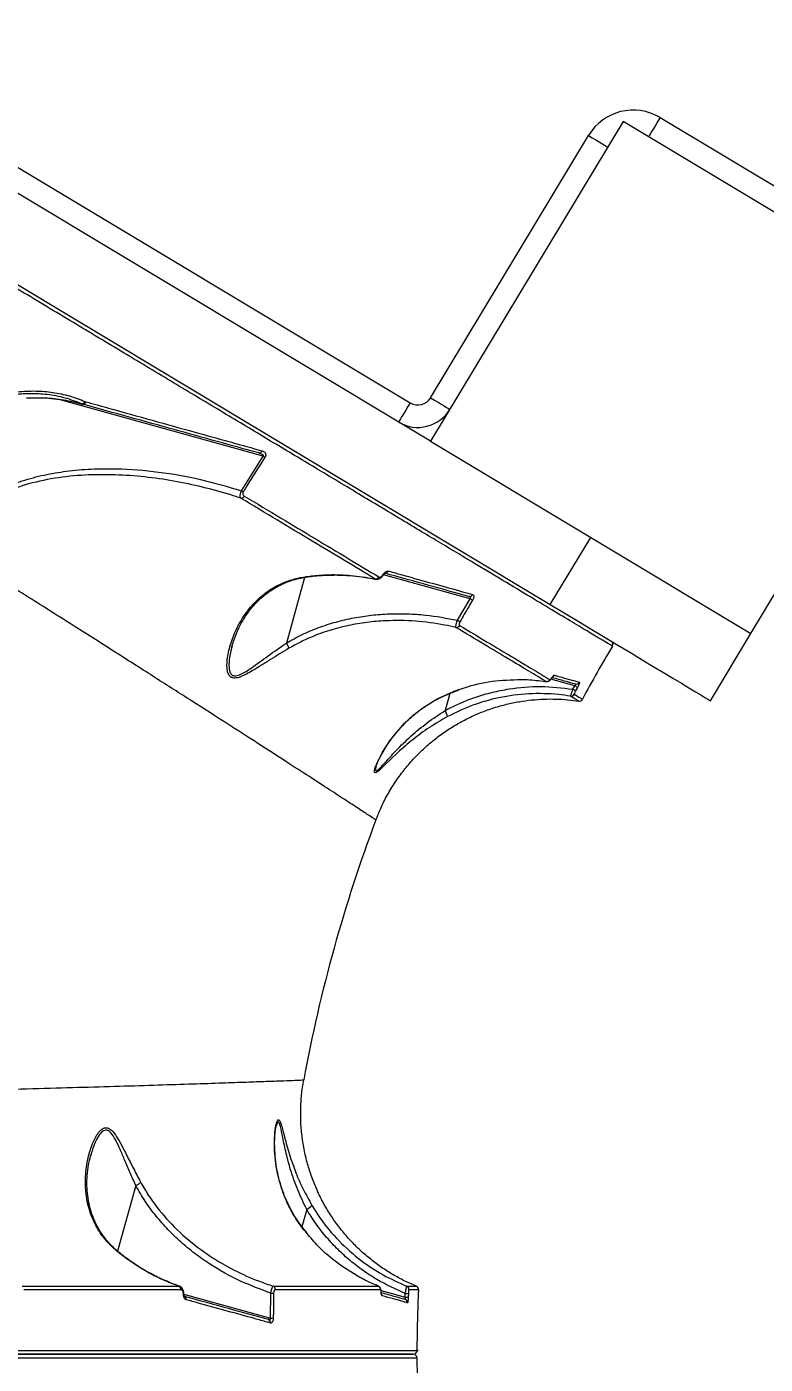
# Model space of a CAD drawing. Header units: millimetres. Extents: x -10374 to 11119, y -8221 to 9433.
# Drawn here: x 5588.9 to 5786.6, y 2818.7 to 3177 of the extents above; entities that cross this region are included whole.
import ezdxf

# ---------------------------------------------------------------- set-up
doc = ezdxf.new("R2010")
doc.units = ezdxf.units.MM
for name, color, linetype in [('DIKOM_ОБЪЕКТ', 7, 'Continuous'), ('DIKOM_РАЗМЕР_ЗОНА', 7, 'Continuous'), ('DIKOM_РАЗМЕР_ОБЪЕКТА', 7, 'Continuous')]:
    doc.layers.add(name, color=color, linetype=linetype)
doc.styles.add('style1', font='arial.ttf', dxfattribs={"width": 0.8})
doc.dimstyles.new('1-50', dxfattribs={"dimtxt": 300, "dimasz": 200, "dimexe": 100, "dimexo": 0, "dimgap": 100, "dimtad": 0, "dimdec": 0, "dimtxsty": 'style1', "dimcen": 0, "dimclrd": 7, "dimclre": 7, "dimadec": 1, "dimazin": 2, "dimtfac": 1, "dimtdec": 0, "dimtmove": 1, "dimatfit": 3, "dimfxl": 0, "dimlwd": 25, "dimlwe": 18, "dimarcsym": 0})

# ---------------------------------------------------------------- blocks, each defined once
blk = doc.blocks.new('*D15')
at = {"layer": 'Defpoints', "color": 0, "transparency": 16777216}
for p in [(-5227.87, 8308.78), (9119.43, -1150.4), (-5227.87, -1991.82)]:
    blk.add_point(p, dxfattribs=at)
at = {"layer": 'DIKOM_РАЗМЕР_ОБЪЕКТА', "color": 7, "lineweight": 18, "transparency": 16777216}
for p, q in [((-5227.87, -1991.82), (-5227.87, 8408.78)), ((9119.43, -1150.4), (9119.43, 8408.78))]:
    blk.add_line(p, q, dxfattribs=at)
at = {"layer": 'DIKOM_РАЗМЕР_ОБЪЕКТА', "color": 7, "lineweight": 25, "transparency": 16777216}
for p, q in [((-5027.87, 8308.78), (187.44, 8308.78)), ((8919.43, 8308.78), (1267.22, 8308.78))]:
    blk.add_line(p, q, dxfattribs=at)
at = {"layer": 'DIKOM_РАЗМЕР_ОБЪЕКТА', "color": 7, "transparency": 16777216}
for points in [[(-5027.87, 8342.11), (-5027.87, 8275.44), (-5227.87, 8308.78)], [(8919.43, 8342.11), (8919.43, 8275.44), (9119.43, 8308.78)]]:
    blk.add_solid(points, dxfattribs=at)
at = {"layer": 'DIKOM_РАЗМЕР_ОБЪЕКТА', "color": 0, "transparency": 16777216, "insert": (727.33, 8308.78), "char_height": 300, "attachment_point": 5, "style": 'style1'}
blk.add_mtext('14350', dxfattribs=at)
blk = doc.blocks.new('*D14')
at = {"layer": 'Defpoints', "color": 0, "transparency": 16777216}
for p in [(-7515.85, 9236.32), (11119.43, -1423.4), (-7515.85, -2401.58)]:
    blk.add_point(p, dxfattribs=at)
at = {"layer": 'DIKOM_РАЗМЕР_ЗОНА', "color": 7, "lineweight": 18, "transparency": 16777216}
for p, q in [((-7515.85, -2401.58), (-7515.85, 9336.32)), ((11119.43, -1423.4), (11119.43, 9336.32))]:
    blk.add_line(p, q, dxfattribs=at)
at = {"layer": 'DIKOM_РАЗМЕР_ЗОНА', "color": 7, "lineweight": 25, "transparency": 16777216}
for p, q in [((-7315.85, 9236.32), (77.56, 9236.32)), ((10919.43, 9236.32), (1157.34, 9236.32))]:
    blk.add_line(p, q, dxfattribs=at)
at = {"layer": 'DIKOM_РАЗМЕР_ЗОНА', "color": 7, "transparency": 16777216}
for points in [[(-7315.85, 9269.65), (-7315.85, 9202.98), (-7515.85, 9236.32)], [(10919.43, 9269.65), (10919.43, 9202.98), (11119.43, 9236.32)]]:
    blk.add_solid(points, dxfattribs=at)
at = {"layer": 'DIKOM_РАЗМЕР_ЗОНА', "color": 0, "transparency": 16777216, "insert": (617.45, 9236.32), "char_height": 300, "attachment_point": 5, "style": 'style1'}
blk.add_mtext('18650', dxfattribs=at)

msp = doc.modelspace()

# ---------------------------------------------------------------- linework, layer by layer
at = {"layer": 'DIKOM_ОБЪЕКТ', "color": 7, "linetype": 'Continuous', "lineweight": 15}
for p, q in [((5043.3, 3434.25), (5729.03, 3022.22)), ((5696.99, 3065.97), (5096.97, 3426.5)), ((5108.63, 3426.49), (5691.51, 3076.27)), ((5748.49, 3151.69), (5696.99, 3065.97)), ((5834.21, 3100.19), (5748.49, 3151.69)), ((5758.44, 3152.71), (5828.73, 3110.48)), ((5696.99, 3077.64), (5739.23, 3147.92)), ((5782.7, 3014.47), (5834.21, 3100.19)), ((5588.79, 3077.62), (5591.38, 3077.63)), ((5652.13, 3062), (5597.18, 3077.23)), ((5603.87, 3075.9), (5603.63, 3076)), ((5603.87, 3075.9), (5603.89, 3075.89)), ((5604.42, 3076.64), (5604.69, 3076.55)), ((5604.69, 3076.55), (5604.73, 3076.54)), ((5696.99, 3065.97), (5782.7, 3014.47)), ((5646.33, 3052.74), (5652.13, 3062)), ((5729.03, 3022.22), (5739.85, 3040.22)), ((5663.24, 3029.5), (5658.37, 3011.92)), ((5679.35, 3029.6), (5682.18, 3029.08)), ((5679.41, 3029.54), (5679.35, 3029.6)), ((5682.31, 3029.03), (5682.18, 3029.08)), ((5684.34, 3030.14), (5684.34, 3030.15)), ((5707.57, 3023.79), (5684.39, 3030.22)), ((5704.2, 3018.02), (5707.57, 3023.79)), ((5771.89, 2996.47), (5782.7, 3014.47)), ((5643.89, 3011.16), (5643.76, 3010.73)), ((5735.59, 3000.45), (5729.16, 3002.24)), ((5735.1, 2999.56), (5735.59, 3000.45)), ((5736.3, 3000.02), (5735.81, 2999.13)), ((5702.13, 2998.42), (5700.87, 2993.85)), ((5703.12, 2998.97), (5704.57, 2999.46)), ((5703.17, 2998.96), (5703.12, 2998.97)), ((5703.18, 2998.96), (5703.17, 2998.96)), ((5703.2, 2998.87), (5704.64, 2999.38)), ((5734.65, 2997.54), (5734.4, 2997.69)), ((5736.58, 2996.38), (5736.54, 2996.4)), ((5682.43, 2978.86), (5682.36, 2978.64)), ((5682.37, 2978.71), (5682.41, 2978.83)), ((5606.09, 2874.96), (5606.01, 2874.71)), ((5618.06, 2866.58), (5613.18, 2848.99)), ((5663.8, 2860.18), (5662.51, 2855.53)), ((5663.84, 2853.78), (5663.09, 2854.63)), ((5663.09, 2854.63), (5663.14, 2854.61)), ((5663.93, 2853.79), (5663.19, 2854.66)), ((5626.94, 2840.62), (5627.03, 2840.64)), ((5629.63, 2839.6), (5626.94, 2840.62)), ((5629.78, 2839.61), (5627.02, 2840.63)), ((5629.63, 2839.6), (5629.77, 2839.56)), ((5683.73, 2838.42), (5690.16, 2836.64)), ((5690.57, 2839.62), (5690.82, 2839.62)), ((5630.94, 2837.49), (5654.12, 2831.06)), ((5654.12, 2831.06), (5654.2, 2837.75)), ((5683.77, 2838.06), (5683.77, 2838.07)), ((5690.16, 2836.64), (5690.2, 2837.65)), ((5691.03, 2837.65), (5690.99, 2836.64))]:
    msp.add_line(p, q, dxfattribs=at)
at = {"layer": 'DIKOM_ОБЪЕКТ', "color": 7, "linetype": 'Continuous', "lineweight": 15, "flags": 128}
for points in [[(5758.44, 3152.71), (5757.84, 3151.71), (5757.26, 3150.74), (5756.72, 3149.86), (5756.25, 3149.08), (5755.87, 3148.44), (5755.58, 3147.96), (5755.41, 3147.67), (5755.35, 3147.57)], [(5739.23, 3147.92), (5740.23, 3147.32), (5741.2, 3146.74), (5742.08, 3146.21), (5742.86, 3145.74), (5743.5, 3145.35), (5743.98, 3145.07), (5744.27, 3144.89), (5744.37, 3144.83)], [(5603.89, 3075.89), (5603.98, 3075.88), (5604.1, 3075.89), (5604.21, 3075.94), (5604.33, 3076.02), (5604.44, 3076.12), (5604.53, 3076.25), (5604.62, 3076.39), (5604.69, 3076.55)], [(5691.51, 3076.27), (5690.9, 3075.26), (5690.32, 3074.3), (5689.79, 3073.41), (5689.32, 3072.63), (5688.94, 3071.99), (5688.65, 3071.52), (5688.47, 3071.22), (5688.41, 3071.12)], [(5696.99, 3077.64), (5698, 3077.03), (5698.96, 3076.45), (5699.85, 3075.92), (5700.63, 3075.45), (5701.27, 3075.07), (5701.75, 3074.78), (5702.04, 3074.6), (5702.14, 3074.55)], [(5663.77, 3029.61), (5663.72, 3029.62), (5663.64, 3029.73)], [(5729.03, 3022.22), (5732.76, 3019.98), (5736.47, 3017.75), (5740.12, 3015.56), (5743.69, 3013.41), (5747.14, 3011.34), (5750.46, 3009.35), (5753.61, 3007.45), (5756.58, 3005.67), (5759.33, 3004.01), (5761.86, 3002.49), (5764.14, 3001.13), (5766.15, 2999.92), (5767.87, 2998.88), (5769.3, 2998.02), (5770.43, 2997.35), (5771.24, 2996.86), (5771.72, 2996.57), (5771.89, 2996.47)], [(5729.38, 3002.51), (5729.39, 3002.53), (5729.4, 3002.61)], [(5688.2, 2982.58), (5686.35, 2980.83), (5684.68, 2979.18), (5683.14, 2977.72), (5682.35, 2977.17), (5682, 2977.23), (5681.98, 2977.8), (5682.18, 2978.6), (5682.54, 2979.57), (5684.09, 2982.68), (5686.26, 2986.01), (5690.03, 2990.43), (5692.33, 2992.56), (5694.87, 2994.55), (5698.71, 2996.95), (5703.12, 2998.97), (5703.12, 2998.97)], [(5613.41, 2848.6), (5613.53, 2848.65), (5613.58, 2848.64)], [(5683.75, 2837.98), (5683.77, 2838.05), (5683.77, 2838.06)]]:
    msp.add_lwpolyline(points, dxfattribs=at)
at = {"layer": 'DIKOM_ОБЪЕКТ', "color": 7, "linetype": 'Continuous', "lineweight": 15}
for centre, radius, start, end in [((5751.23, 3140.71), 14, 59, 149), ((5603.49, 3076.99), 0.995, 277.8854, 339.9066), ((5603.92, 3076.7), 0.816, 268.6783, 348.7638), ((5693.57, 3079.7), 4, 239, 329), ((5693.57, 3079.7), 10, 239, 329), ((5651.07, 3063.67), 0.838, 262.6131, 343.0186), ((5644.98, 3051.04), 13.08, 54.2867, 56.8772), ((5646.18, 3051.76), 1.03, 270.1186, 333.6637), ((5637.51, 3038.48), 16.76, 56.2523, 58.2654), ((5682.25, 3030.1), 1.01, 266.1279, 332.8146), ((5684.16, 3030.08), 0.191, 18.7275, 66.9788), ((5684.82, 3031.58), 0.943, 271.3405, 337.0374), ((5707.39, 3025.32), 0.927, 256.7745, 335.1559), ((5702.34, 3014.94), 10.28, 55.2196, 59.4046), ((5698.84, 3008.58), 10.85, 56.4483, 60.406), ((5703.87, 3017.11), 1.01, 264.0114, 332.3683), ((5650.86, 3007.34), 8.79, 21.2446, 31.4295), ((6063.32, 2821.36), 370, 149.1545, 151.6786), ((5744.8, 3011.58), 1, 329.1344, 59), ((5729.22, 3003.77), 1.01, 296.3079, 332.0484), ((5728.02, 3002.6), 1, 262.0629, 331.8572), ((5731.92, 2993.47), 6.87, 55.5101, 62.4733), ((5732.48, 2994.51), 6.71, 55.2076, 62.3488), ((5736, 3001.89), 0.994, 254.6426, 331.4735), ((5734.55, 2998.67), 1, 261.5638, 331.7344), ((5736.73, 2997.36), 1, 261.0279, 331.7238), ((5696.74, 2991.25), 4.88, 11.2856, 32.2089), ((6063.32, 2821.36), 407, 159.402, 164.5), ((6063.32, 2821.36), 407, 164.5, 169.5978), ((5614, 2874.36), 8.77, 297.5577, 307.761), ((5661.6, 2864.54), 4.88, 296.8083, 317.7114), ((5629.17, 2838.7), 1.01, 356.1454, 62.9119), ((5654.39, 2838.7), 1.01, 356.6258, 64.9699), ((5682.57, 2838.7), 1, 357.1684, 66.917), ((5690.18, 2838.7), 1, 357.2822, 67.4141), ((5692.73, 2838.7), 1, 357.2293, 67.9929), ((6063.32, 2821.36), 370, 177.3213, 179.8455), ((5630.81, 2837.72), 0.187, 261.6511, 311.2677), ((5630.63, 2836.12), 0.922, 351.0901, 58.8462), ((5654.47, 2848.73), 10.99, 268.5926, 272.5011), ((5682.99, 2837.07), 1, 356.8948, 31.0088), ((5689.77, 2835.19), 0.995, 357.5464, 74.3439), ((5690.55, 2843.56), 6.94, 266.747, 273.6456), ((5690.62, 2844.65), 7.01, 266.5863, 273.4137), ((5654.18, 2841.65), 10.59, 269.6805, 273.7418), ((5653.18, 2829.84), 0.927, 353.8529, 72.2618), ((5692.33, 2822.36), 1, 270, 359.8278), ((5692.33, 2820.36), 1, 0.1344, 90), ((6063.32, 2821.36), 370, 180.1545, 182.6786)]:
    msp.add_arc(centre, radius, start, end, dxfattribs=at)
for points, knots in [([(5745.66, 3011.06), (5745.55, 3011.13), (5745.34, 3011.26), (5743.62, 3012.29), (5740.86, 3013.95), (5736.91, 3016.32), (5731.79, 3019.4), (5725.61, 3023.11), (5718.41, 3027.44), (5710.26, 3032.33), (5701.03, 3037.88), (5690.7, 3044.08), (5679.29, 3050.94), (5667.56, 3057.99), (5655.7, 3065.11), (5643.89, 3072.21), (5631.44, 3079.69), (5618.37, 3087.55), (5604.82, 3095.69), (5590.86, 3104.08), (5578.06, 3111.77), (5569.77, 3116.75), (5566.4, 3118.77)], [0, 0, 0, 0, 0.053021, 0.106093, 0.159125, 0.213697, 0.268314, 0.322886, 0.375918, 0.428991, 0.482023, 0.536595, 0.591211, 0.645783, 0.691938, 0.738147, 0.784355, 0.831001, 0.877647, 0.923119, 0.968694, 1, 1, 1, 1]), ([(5544.94, 3046.81), (5545.8, 3048.63), (5547.53, 3052.29), (5550.74, 3057.29), (5554.32, 3061.84), (5558.23, 3065.89), (5562.47, 3069.5), (5566.99, 3072.58), (5571.71, 3075.14), (5576.58, 3077.13), (5581.51, 3078.53), (5586.43, 3079.33), (5591.25, 3079.55), (5595.89, 3079.15), (5600.32, 3078.24), (5603.06, 3077.18), (5604.42, 3076.64)], [0, 0, 0, 0, 0.075107, 0.150215, 0.221281, 0.292577, 0.363644, 0.43477, 0.506124, 0.577248, 0.648339, 0.719658, 0.790751, 0.860429, 0.930319, 1, 1, 1, 1]), ([(5603.63, 3076), (5602.15, 3076.57), (5599.2, 3077.7), (5594.5, 3078.57), (5589.74, 3078.83), (5584.96, 3078.5), (5580.13, 3077.58), (5575.32, 3076.07), (5570.58, 3073.99), (5565.99, 3071.38), (5561.63, 3068.23), (5557.54, 3064.61), (5553.22, 3059.93), (5548.9, 3054.02), (5546.51, 3049.1), (5545.31, 3046.65)], [0, 0, 0, 0, 0.076609, 0.153217, 0.224233, 0.295475, 0.366489, 0.437487, 0.508713, 0.57971, 0.650699, 0.721914, 0.792901, 0.896449, 1, 1, 1, 1]), ([(5588.87, 3077.57), (5589.31, 3077.6), (5590.13, 3077.66), (5590.97, 3077.65), (5591.36, 3077.64)], [0, 0, 0, 0, 0.533156, 1, 1, 1, 1]), ([(5591.36, 3077.64), (5591.77, 3077.65), (5593.11, 3077.66), (5595.56, 3077.48), (5598.79, 3077.06), (5601.69, 3076.47), (5603.49, 3075.99), (5604.13, 3075.82), (5604.15, 3075.81)], [0, 0, 0, 0, 0.09451, 0.31178, 0.567075, 0.847198, 0.996259, 1, 1, 1, 1]), ([(5591.38, 3077.63), (5592.17, 3077.64), (5594.62, 3077.68), (5598.75, 3077.15), (5601.99, 3076.39), (5603.63, 3076)], [0, 0, 0, 0, 0.192313, 0.593705, 1, 1, 1, 1]), ([(5603.88, 3075.89), (5603.89, 3075.89), (5603.9, 3075.89), (5603.91, 3075.89), (5603.91, 3075.89)], [0, 0, 0, 0, 0.678714, 1, 1, 1, 1]), ([(5650.96, 3062.84), (5647.29, 3063.86), (5639.96, 3065.89), (5628.37, 3069.1), (5616.4, 3072.42), (5608.07, 3074.73), (5603.91, 3075.89)], [0, 0, 0, 0, 0.249268, 0.498536, 0.749269, 1, 1, 1, 1]), ([(5604.73, 3076.54), (5605.23, 3076.4), (5607.74, 3075.7), (5614.22, 3073.9), (5623.97, 3071.19), (5634.41, 3068.28), (5643.72, 3065.69), (5649.15, 3064.18), (5651.87, 3063.42)], [0, 0, 0, 0, 0.029989, 0.149947, 0.390056, 0.630164, 0.815082, 1, 1, 1, 1]), ([(5652.62, 3061.66), (5652.26, 3061.1), (5650.45, 3058.3), (5648.53, 3055.22), (5646.98, 3052.68), (5646.82, 3052.42)], [0, 0, 0, 0, 0.183155, 0.915891, 1, 1, 1, 1]), ([(5652.13, 3062), (5652.14, 3062), (5652.17, 3062.02), (5652.2, 3062.06), (5652.22, 3062.09), (5652.23, 3062.13), (5652.22, 3062.17), (5652.17, 3062.28), (5652.01, 3062.41), (5651.73, 3062.57), (5651.37, 3062.72), (5651.1, 3062.8), (5650.96, 3062.84)], [0, 0, 0, 0, 0.025478, 0.051753, 0.07816, 0.086449, 0.114902, 0.152771, 0.302976, 0.490685, 0.748964, 1, 1, 1, 1]), ([(5651.87, 3063.42), (5652.12, 3063.32), (5652.48, 3063.18), (5652.77, 3062.75), (5652.85, 3062.4), (5652.81, 3062.05), (5652.71, 3061.82), (5652.64, 3061.69), (5652.62, 3061.66)], [0, 0, 0, 0, 0.402935, 0.573256, 0.745022, 0.853305, 0.961716, 1, 1, 1, 1]), ([(5580.15, 3052.23), (5580.78, 3052.55), (5583.2, 3053.79), (5587.64, 3055.48), (5593.48, 3057.03), (5599.66, 3058.07), (5606.12, 3058.61), (5614.38, 3058.69), (5624.18, 3057.91), (5635.41, 3055.96), (5642.69, 3053.81), (5646.33, 3052.74)], [0, 0, 0, 0, 0.031073, 0.119841, 0.208956, 0.297931, 0.396825, 0.495745, 0.663634, 0.831974, 1, 1, 1, 1]), ([(5646.18, 3050.73), (5645.29, 3051.02), (5641.9, 3052.12), (5635.92, 3053.76), (5628.2, 3055.39), (5620.38, 3056.51), (5612.44, 3057.08), (5604.4, 3057.03), (5596.31, 3056.22), (5589.64, 3054.74), (5584.41, 3052.99), (5581.88, 3051.79), (5580.62, 3051.19)], [0, 0, 0, 0, 0.041995, 0.159524, 0.277494, 0.395316, 0.513121, 0.633876, 0.754564, 0.875867, 0.937947, 1, 1, 1, 1]), ([(5646.18, 3050.73), (5646.11, 3050.83), (5645.98, 3051.03), (5645.97, 3051.58), (5646.1, 3052.19), (5646.26, 3052.57), (5646.33, 3052.74)], [0, 0, 0, 0, 0.282971, 0.567536, 0.81113, 1, 1, 1, 1]), ([(5682.18, 3029.08), (5679.48, 3030.71), (5674.08, 3033.95), (5665.3, 3039.23), (5656.07, 3044.78), (5649.47, 3048.74), (5646.18, 3050.73)], [0, 0, 0, 0, 0.249122, 0.498243, 0.749121, 1, 1, 1, 1]), ([(5646.82, 3052.42), (5646.79, 3052.36), (5646.73, 3052.24), (5646.68, 3052.03), (5646.7, 3051.81), (5646.81, 3051.52), (5646.99, 3051.39), (5647.1, 3051.3)], [0, 0, 0, 0, 0.121437, 0.252446, 0.411689, 0.599466, 1, 1, 1, 1]), ([(5647.1, 3051.3), (5650.38, 3049.33), (5656.93, 3045.39), (5666.17, 3039.84), (5674.99, 3034.54), (5680.43, 3031.27), (5683.15, 3029.63)], [0, 0, 0, 0, 0.249121, 0.498244, 0.749122, 1, 1, 1, 1]), ([(5682.24, 2964.58), (5682.21, 2964.6), (5682.15, 2964.64), (5680.73, 2965.57), (5678.22, 2967.21), (5674.62, 2969.56), (5670.08, 2972.51), (5664.67, 2976.02), (5658.28, 2980.16), (5650.87, 2984.94), (5642.46, 2990.36), (5633.27, 2996.25), (5623.39, 3002.56), (5612.89, 3009.26), (5601.55, 3016.46), (5589.35, 3024.18), (5576.39, 3032.37), (5567.18, 3038.16), (5562.58, 3041.05)], [0, 0, 0, 0, 0.051493, 0.116818, 0.183081, 0.249344, 0.311579, 0.373864, 0.4361, 0.50015, 0.564252, 0.628302, 0.689412, 0.750567, 0.811677, 0.874436, 0.937241, 1, 1, 1, 1]), ([(5659.06, 3010.52), (5657.39, 3009.52), (5654.87, 3007.99), (5651.68, 3005.96), (5649.53, 3004.63), (5647.67, 3003.57), (5646.05, 3002.8), (5644.54, 3002.4), (5643.39, 3002.73), (5642.78, 3003.65), (5642.5, 3004.78), (5642.43, 3006.22), (5642.57, 3007.97), (5643.09, 3010.66), (5644.21, 3014.12), (5646.24, 3018.21), (5648.77, 3021.71), (5651.65, 3024.55), (5654.46, 3026.57), (5657.46, 3028.1), (5660.43, 3029.16), (5662.59, 3029.54), (5663.64, 3029.73)], [0, 0, 0, 0, 0.086695, 0.131401, 0.176074, 0.208198, 0.240902, 0.274421, 0.308252, 0.337742, 0.365054, 0.393038, 0.432881, 0.472764, 0.554548, 0.639693, 0.726414, 0.788998, 0.852849, 0.902091, 0.952589, 1, 1, 1, 1]), ([(5643.72, 3010.74), (5643.88, 3011.29), (5644.3, 3012.79), (5645.23, 3015.18), (5646.59, 3017.85), (5648.2, 3020.3), (5650.02, 3022.49), (5652.02, 3024.4), (5654.08, 3025.95), (5656.12, 3027.18), (5658.12, 3028.11), (5660.16, 3028.83), (5662.04, 3029.33), (5663.26, 3029.52), (5663.77, 3029.59)], [0, 0, 0, 0, 0.064517, 0.176384, 0.288587, 0.394985, 0.495649, 0.591222, 0.682638, 0.756302, 0.826287, 0.892356, 0.955058, 1, 1, 1, 1]), ([(5663.64, 3029.73), (5664.95, 3029.88), (5668.21, 3030.26), (5673.48, 3030.31), (5677.39, 3029.83), (5679.35, 3029.6)], [0, 0, 0, 0, 0.251276, 0.623477, 1, 1, 1, 1]), ([(5663.77, 3029.61), (5663.84, 3029.62), (5665.23, 3029.85), (5667.99, 3030.09), (5672.05, 3030.2), (5675.87, 3030.02), (5678.32, 3029.67), (5679.41, 3029.51)], [0, 0, 0, 0, 0.013704, 0.269444, 0.527635, 0.78909, 1, 1, 1, 1]), ([(5679.41, 3029.55), (5679.72, 3029.5), (5680.69, 3029.35), (5681.64, 3029.13), (5682.29, 3028.99)], [0, 0, 0, 0, 0.322007, 1, 1, 1, 1]), ([(5682.31, 3029.04), (5682.42, 3029.02), (5682.69, 3028.97), (5683.15, 3029.08), (5683.67, 3029.36), (5684.09, 3029.74), (5684.27, 3030.06), (5684.33, 3030.16)], [0, 0, 0, 0, 0.141567, 0.340748, 0.580023, 0.880611, 1, 1, 1, 1]), ([(5683.15, 3029.63), (5683.18, 3029.62), (5683.28, 3029.57), (5683.48, 3029.59), (5683.76, 3029.73), (5684.02, 3029.95), (5684.16, 3030.16), (5684.23, 3030.26)], [0, 0, 0, 0, 0.104359, 0.345356, 0.575951, 0.787693, 1, 1, 1, 1]), ([(5684.23, 3030.26), (5684.34, 3030.41), (5684.54, 3030.7), (5684.92, 3031.02), (5685.33, 3031.24), (5685.56, 3031.22), (5685.69, 3031.21)], [0, 0, 0, 0, 0.232158, 0.464008, 0.714016, 1, 1, 1, 1]), ([(5684.34, 3030.14), (5684.35, 3030.15), (5684.39, 3030.24), (5684.51, 3030.38), (5684.67, 3030.54), (5684.79, 3030.63), (5684.86, 3030.65), (5684.84, 3030.65), (5684.84, 3030.65)], [0, 0, 0, 0, 0.029561, 0.253008, 0.508759, 0.755119, 0.977265, 1, 1, 1, 1]), ([(5707.18, 3024.42), (5703.73, 3025.37), (5696.81, 3027.29), (5688.73, 3029.53), (5684.68, 3030.66)], [0, 0, 0, 0, 0.499174, 1, 1, 1, 1]), ([(5685.69, 3031.21), (5686.03, 3031.11), (5687.74, 3030.64), (5692.1, 3029.42), (5698.49, 3027.64), (5704.21, 3026.05), (5707.35, 3025.18), (5708.24, 3024.93)], [0, 0, 0, 0, 0.041373, 0.20687, 0.53815, 0.869429, 1, 1, 1, 1]), ([(5708.24, 3024.93), (5708.33, 3024.88), (5708.49, 3024.79), (5708.56, 3024.45), (5708.51, 3024.08), (5708.37, 3023.7), (5708.25, 3023.48), (5708.2, 3023.38)], [0, 0, 0, 0, 0.303868, 0.502297, 0.70171, 0.873213, 1, 1, 1, 1]), ([(5708.2, 3023.38), (5707.86, 3022.81), (5706.72, 3020.9), (5705.61, 3018.98), (5704.84, 3017.63)], [0, 0, 0, 0, 0.299622, 1, 1, 1, 1]), ([(5707.57, 3023.79), (5707.6, 3023.82), (5707.66, 3023.86), (5707.7, 3023.94), (5707.72, 3024.01), (5707.7, 3024.08), (5707.65, 3024.18), (5707.48, 3024.32), (5707.3, 3024.38), (5707.18, 3024.42)], [0, 0, 0, 0, 0.104545, 0.17393, 0.229771, 0.304942, 0.396859, 0.608739, 1, 1, 1, 1]), ([(5658.37, 3011.92), (5659.76, 3012.7), (5662.54, 3014.27), (5667.01, 3016.12), (5671.65, 3017.62), (5676.4, 3018.72), (5681.16, 3019.43), (5685.94, 3019.79), (5690.75, 3019.8), (5696.89, 3019.42), (5701.34, 3018.57), (5704.2, 3018.02)], [0, 0, 0, 0, 0.100648, 0.201314, 0.305242, 0.409184, 0.509637, 0.610099, 0.712666, 0.815239, 1, 1, 1, 1]), ([(5703.77, 3016.11), (5702.76, 3016.33), (5699.19, 3017.11), (5692.9, 3017.91), (5685.92, 3018.03), (5679.92, 3017.51), (5674.91, 3016.67), (5669.94, 3015.38), (5664.55, 3013.47), (5661.04, 3011.59), (5659.06, 3010.52)], [0, 0, 0, 0, 0.067269, 0.238609, 0.412173, 0.521214, 0.630242, 0.742524, 0.85478, 1, 1, 1, 1]), ([(5703.77, 3016.11), (5703.75, 3016.17), (5703.72, 3016.29), (5703.78, 3016.72), (5703.93, 3017.26), (5704.08, 3017.72), (5704.18, 3017.97), (5704.2, 3018.02)], [0, 0, 0, 0, 0.243506, 0.487463, 0.719787, 0.941826, 1, 1, 1, 1]), ([(5704.84, 3017.63), (5704.81, 3017.57), (5704.74, 3017.44), (5704.65, 3017.2), (5704.61, 3016.95), (5704.64, 3016.75), (5704.72, 3016.68), (5704.76, 3016.64)], [0, 0, 0, 0, 0.12062, 0.30738, 0.522818, 0.737344, 1, 1, 1, 1]), ([(5727.88, 3001.61), (5726.42, 3002.48), (5723.5, 3004.24), (5717.88, 3007.62), (5711.43, 3011.5), (5706.32, 3014.57), (5703.77, 3016.11)], [0, 0, 0, 0, 0.248615, 0.49723, 0.748615, 1, 1, 1, 1]), ([(5704.76, 3016.64), (5707.29, 3015.12), (5712.35, 3012.07), (5718.8, 3008.2), (5724.47, 3004.79), (5727.42, 3003.01), (5728.9, 3002.13)], [0, 0, 0, 0, 0.248616, 0.497233, 0.748617, 1, 1, 1, 1]), ([(5643.76, 3010.73), (5643.67, 3010.43), (5643.2, 3008.91), (5642.97, 3006.97), (5643.02, 3005.11), (5643.23, 3004.08), (5643.73, 3003.29), (5644.39, 3003.11), (5645.2, 3003.17), (5646.17, 3003.51), (5647.58, 3004.32), (5649.25, 3005.42), (5651.21, 3006.83), (5654.28, 3009.08), (5656.72, 3010.78), (5658.37, 3011.92)], [0, 0, 0, 0, 0.036866, 0.192903, 0.244118, 0.296337, 0.353057, 0.408737, 0.419351, 0.48575, 0.547859, 0.611317, 0.706987, 0.802736, 1, 1, 1, 1]), ([(5729.4, 3002.61), (5729.49, 3002.73), (5729.67, 3002.99), (5729.91, 3003.23), (5730.04, 3003.31), (5730.09, 3003.3), (5730.11, 3003.3)], [0, 0, 0, 0, 0.305279, 0.61141, 0.912573, 1, 1, 1, 1]), ([(5730.11, 3003.3), (5730.24, 3003.26), (5730.94, 3003.07), (5732.63, 3002.6), (5734.9, 3001.97), (5736.22, 3001.6), (5736.87, 3001.41)], [0, 0, 0, 0, 0.048063, 0.240323, 0.61988, 1, 1, 1, 1]), ([(5700.87, 2993.85), (5702.2, 2994.53), (5704.86, 2995.88), (5709.09, 2997.5), (5713.46, 2998.78), (5719.25, 2999.93), (5726.53, 3000.56), (5732.22, 2999.9), (5735.1, 2999.56)], [0, 0, 0, 0, 0.126408, 0.252813, 0.382977, 0.513145, 0.753573, 1, 1, 1, 1]), ([(5704.57, 2999.46), (5705.34, 2999.72), (5708.52, 3000.83), (5714.42, 3002.04), (5719.58, 3002.11), (5722.2, 3002.15)], [0, 0, 0, 0, 0.135778, 0.562529, 1, 1, 1, 1]), ([(5722.2, 3002.15), (5723.84, 3002.05), (5725.75, 3001.93), (5727.63, 3001.64), (5727.88, 3001.61)], [0, 0, 0, 0, 0.866633, 1, 1, 1, 1]), ([(5727.91, 3001.59), (5728.02, 3001.59), (5728.23, 3001.57), (5728.51, 3001.67), (5728.76, 3001.81), (5729.03, 3002.05), (5729.26, 3002.34), (5729.42, 3002.59), (5729.48, 3002.67)], [0, 0, 0, 0, 0.151049, 0.28424, 0.416236, 0.579684, 0.870349, 1, 1, 1, 1]), ([(5728.9, 3002.13), (5728.91, 3002.12), (5728.95, 3002.11), (5729.05, 3002.16), (5729.21, 3002.33), (5729.34, 3002.52), (5729.4, 3002.61)], [0, 0, 0, 0, 0.108542, 0.398371, 0.699552, 1, 1, 1, 1]), ([(5729.38, 3002.51), (5729.4, 3002.55), (5729.47, 3002.66), (5729.58, 3002.8), (5729.67, 3002.89), (5729.68, 3002.9), (5729.68, 3002.91)], [0, 0, 0, 0, 0.139438, 0.525692, 0.810372, 1, 1, 1, 1]), ([(5735.74, 3000.93), (5734.87, 3001.17), (5733.24, 3001.62), (5730.68, 3002.33), (5729.48, 3002.67)], [0, 0, 0, 0, 0.533816, 1, 1, 1, 1]), ([(5734.4, 2997.69), (5734.42, 2997.71), (5734.45, 2997.77), (5734.58, 2998.11), (5734.76, 2998.6), (5734.94, 2999.11), (5735.06, 2999.44), (5735.1, 2999.56)], [0, 0, 0, 0, 0.219363, 0.438789, 0.656074, 0.873227, 1, 1, 1, 1]), ([(5735.59, 3000.45), (5735.63, 3000.49), (5735.7, 3000.55), (5735.77, 3000.63), (5735.81, 3000.7), (5735.83, 3000.75), (5735.85, 3000.81), (5735.84, 3000.85), (5735.81, 3000.9), (5735.77, 3000.92), (5735.74, 3000.93)], [0, 0, 0, 0, 0.179135, 0.318957, 0.369039, 0.516533, 0.556306, 0.71659, 0.765646, 1, 1, 1, 1]), ([(5736.87, 3001.41), (5736.89, 3001.4), (5736.91, 3001.36), (5736.84, 3001.12), (5736.7, 3000.78), (5736.51, 3000.4), (5736.37, 3000.14), (5736.3, 3000.02)], [0, 0, 0, 0, 0.21316, 0.426448, 0.630609, 0.828888, 1, 1, 1, 1]), ([(5682.33, 2978.65), (5682.33, 2978.65), (5682.34, 2978.72), (5682.45, 2979.07), (5682.68, 2979.7), (5683.11, 2980.69), (5683.79, 2982.04), (5684.79, 2983.77), (5686.15, 2985.81), (5687.86, 2988.02), (5689.83, 2990.21), (5692.06, 2992.31), (5694.29, 2994.12), (5696.66, 2995.71), (5698.28, 2996.68), (5699.22, 2997.11), (5699.28, 2997.13)], [0, 0, 0, 0, 0.001161, 0.031788, 0.071507, 0.122198, 0.188972, 0.277535, 0.373664, 0.480074, 0.598013, 0.7016, 0.811501, 0.899527, 0.993662, 1, 1, 1, 1]), ([(5682.37, 2964.53), (5682.77, 2965.56), (5683.65, 2967.85), (5685.38, 2971.22), (5687.45, 2974.64), (5689.76, 2977.83), (5692.29, 2980.8), (5695, 2983.53), (5697.87, 2986.01), (5700.89, 2988.24), (5704.03, 2990.22), (5707.26, 2991.94), (5710.56, 2993.4), (5713.91, 2994.6), (5717.28, 2995.55), (5720.65, 2996.25), (5724, 2996.7), (5727.3, 2996.94), (5730.53, 2996.94), (5733.62, 2996.77), (5735.62, 2996.5), (5736.58, 2996.37)], [0, 0, 0, 0, 0.048799, 0.108247, 0.166911, 0.224831, 0.282037, 0.338556, 0.394386, 0.449535, 0.504001, 0.557759, 0.610792, 0.663067, 0.71454, 0.765154, 0.814837, 0.863504, 0.911042, 0.957312, 1, 1, 1, 1]), ([(5699.28, 2997.13), (5700.06, 2997.52), (5701.33, 2998.14), (5702.7, 2998.64), (5703.23, 2998.84)], [0, 0, 0, 0, 0.613998, 1, 1, 1, 1]), ([(5734.4, 2997.69), (5733.34, 2997.84), (5729.67, 2998.36), (5723.23, 2998.49), (5715.52, 2997.48), (5708.16, 2995.44), (5703.75, 2993.29), (5701.52, 2992.2)], [0, 0, 0, 0, 0.095304, 0.328939, 0.568009, 0.781793, 1, 1, 1, 1]), ([(5736.54, 2996.4), (5736.47, 2996.44), (5736.32, 2996.53), (5735.19, 2997.21), (5734.65, 2997.54)], [0, 0, 0, 0, 0.522709, 1, 1, 1, 1]), ([(5735.81, 2999.13), (5735.77, 2999.05), (5735.68, 2998.88), (5735.56, 2998.62), (5735.46, 2998.4), (5735.41, 2998.25), (5735.43, 2998.22), (5735.43, 2998.2)], [0, 0, 0, 0, 0.179958, 0.380212, 0.581304, 0.790748, 1, 1, 1, 1]), ([(5735.43, 2998.2), (5736.02, 2997.85), (5737.21, 2997.13), (5737.79, 2996.77), (5737.61, 2996.89), (5737.61, 2996.89)], [0, 0, 0, 0, 0.497002, 0.994004, 1, 1, 1, 1]), ([(5682.36, 2978.64), (5682.32, 2978.53), (5682.18, 2978.1), (5682.21, 2977.71), (5682.52, 2977.62), (5683.3, 2978.27), (5684.49, 2979.56), (5686.03, 2981.26), (5688.39, 2983.81), (5691.64, 2986.98), (5696, 2990.64), (5699.23, 2992.77), (5700.87, 2993.85)], [0, 0, 0, 0, 0.01697, 0.067484, 0.117582, 0.178128, 0.259289, 0.351474, 0.443838, 0.634895, 0.8154, 1, 1, 1, 1]), ([(5701.52, 2992.2), (5699.88, 2991.25), (5696.56, 2989.34), (5692.09, 2986.04), (5689.49, 2983.73), (5688.2, 2982.58)], [0, 0, 0, 0, 0.327172, 0.663676, 1, 1, 1, 1]), ([(5520.95, 2890.94), (5525.86, 2891.04), (5535.69, 2891.24), (5549.69, 2891.55), (5563.09, 2891.86), (5576.26, 2892.18), (5589.03, 2892.51), (5601.26, 2892.85), (5612.61, 2893.17), (5622.99, 2893.49), (5632.32, 2893.78), (5640.33, 2894.05), (5647.04, 2894.28), (5652.52, 2894.48), (5656.93, 2894.64), (5660.23, 2894.76), (5662.24, 2894.84), (5663.13, 2894.87), (5662.94, 2894.86), (5662.91, 2894.86)], [0, 0, 0, 0, 0.056668, 0.113335, 0.170567, 0.227798, 0.291067, 0.354383, 0.417651, 0.482784, 0.54797, 0.613102, 0.674379, 0.735703, 0.79698, 0.860026, 0.923122, 0.986167, 1, 1, 1, 1]), ([(5693.12, 2839.64), (5692.44, 2839.92), (5690.71, 2840.64), (5687.98, 2842.05), (5684.94, 2843.86), (5681.99, 2845.93), (5679.16, 2848.24), (5676.49, 2850.77), (5674, 2853.5), (5671.7, 2856.43), (5669.62, 2859.53), (5667.77, 2862.78), (5666.17, 2866.17), (5664.83, 2869.67), (5663.71, 2873.4), (5662.87, 2877.31), (5662.34, 2881.38), (5662.14, 2885.42), (5662.28, 2889.4), (5662.59, 2892.55), (5662.95, 2894.33), (5663.05, 2894.83)], [0, 0, 0, 0, 0.032091, 0.082936, 0.13511, 0.188174, 0.241853, 0.295962, 0.350388, 0.405043, 0.459881, 0.51485, 0.569933, 0.625096, 0.680327, 0.741305, 0.801561, 0.86098, 0.91961, 0.9775, 1, 1, 1, 1]), ([(5613.41, 2848.6), (5612.6, 2849.3), (5610.99, 2850.71), (5608.86, 2853.28), (5607.07, 2856.2), (5605.53, 2859.94), (5604.6, 2864.27), (5604.47, 2869.14), (5605.13, 2873.97), (5606.27, 2877.55), (5607.43, 2879.84), (5608.32, 2881.12), (5609.34, 2881.99), (5610.47, 2882.13), (5611.69, 2881.39), (5612.96, 2879.68), (5614.28, 2877.33), (5615.74, 2874.44), (5617.41, 2871.12), (5618.72, 2868.66), (5619.37, 2867.42)], [0, 0, 0, 0, 0.047839, 0.095731, 0.155128, 0.214621, 0.302064, 0.389663, 0.481747, 0.573687, 0.607071, 0.640386, 0.677229, 0.707555, 0.737922, 0.782833, 0.829121, 0.875538, 0.93776, 1, 1, 1, 1]), ([(5618.06, 2866.58), (5617.55, 2867.7), (5616.53, 2869.95), (5615.18, 2873.14), (5613.91, 2876.13), (5612.74, 2878.71), (5611.63, 2880.57), (5610.58, 2881.42), (5609.6, 2881.44), (5608.52, 2880.56), (5607.49, 2878.86), (5606.64, 2876.9), (5606.25, 2875.52), (5606.09, 2874.96)], [0, 0, 0, 0, 0.120174, 0.241467, 0.34656, 0.453256, 0.548314, 0.604121, 0.659781, 0.731193, 0.826349, 0.929571, 1, 1, 1, 1]), ([(5663.09, 2854.63), (5662.22, 2855.82), (5660.49, 2858.2), (5658.28, 2862.44), (5656.53, 2867.22), (5655.54, 2871.89), (5655.16, 2875.94), (5655.14, 2879.3), (5655.4, 2881.91), (5655.79, 2883.6), (5656.18, 2884.29), (5656.6, 2884.05), (5657.01, 2882.91), (5657.42, 2881.33), (5657.73, 2880.12), (5657.88, 2879.51)], [0, 0, 0, 0, 0.092125, 0.184404, 0.311563, 0.438915, 0.527649, 0.616531, 0.704653, 0.760394, 0.804739, 0.849427, 0.901013, 0.950429, 1, 1, 1, 1]), ([(5661.14, 2857.54), (5661.1, 2857.59), (5660.55, 2858.4), (5659.63, 2860.04), (5658.4, 2862.5), (5657.36, 2865.09), (5656.51, 2867.84), (5655.85, 2870.71), (5655.41, 2873.67), (5655.23, 2876.37), (5655.22, 2878.64), (5655.32, 2880.33), (5655.46, 2881.49), (5655.61, 2882.28), (5655.68, 2882.54), (5655.71, 2882.64)], [0, 0, 0, 0, 0.006478, 0.092902, 0.184295, 0.280097, 0.379863, 0.486811, 0.599054, 0.71397, 0.79928, 0.870632, 0.932525, 0.973181, 1, 1, 1, 1]), ([(5663.8, 2860.18), (5662.96, 2861.93), (5661.27, 2865.46), (5659.53, 2870.52), (5658.26, 2875.24), (5657.55, 2878.66), (5657.09, 2881.02), (5656.79, 2882.45), (5656.49, 2883.42), (5656.25, 2883.61), (5656.03, 2883.5), (5655.86, 2883.24), (5655.75, 2882.75), (5655.73, 2882.63)], [0, 0, 0, 0, 0.180762, 0.366162, 0.519427, 0.675153, 0.738107, 0.802071, 0.867648, 0.91324, 0.924885, 0.982136, 1, 1, 1, 1]), ([(5657.88, 2879.51), (5658.29, 2877.99), (5659.11, 2874.94), (5660.79, 2870.16), (5662.79, 2865.58), (5664.4, 2862.7), (5665.21, 2861.26)], [0, 0, 0, 0, 0.266995, 0.53433, 0.767286, 1, 1, 1, 1]), ([(5613.58, 2848.64), (5613.57, 2848.65), (5612.98, 2849.08), (5611.94, 2850.08), (5610.45, 2851.64), (5609.12, 2853.37), (5607.93, 2855.25), (5606.92, 2857.3), (5606.07, 2859.56), (5605.44, 2861.99), (5605.05, 2864.58), (5604.92, 2867.27), (5605.08, 2870.05), (5605.45, 2872.63), (5605.89, 2874.25), (5606.08, 2874.96)], [0, 0, 0, 0, 0.000975, 0.063489, 0.127918, 0.19585, 0.26767, 0.3437, 0.425047, 0.514125, 0.607487, 0.705644, 0.808698, 0.9163, 1, 1, 1, 1]), ([(5619.37, 2867.42), (5620.03, 2866.27), (5622.03, 2862.8), (5626.17, 2857.53), (5631.79, 2852.08), (5637.91, 2847.53), (5644.33, 2843.81), (5650.03, 2841.24), (5653.59, 2840.03), (5654.82, 2839.61)], [0, 0, 0, 0, 0.085628, 0.259057, 0.432615, 0.593301, 0.754537, 0.915347, 1, 1, 1, 1]), ([(5654.2, 2837.75), (5651.47, 2838.75), (5645.77, 2840.86), (5639.04, 2844.66), (5633.8, 2848.34), (5630.08, 2851.41), (5626.62, 2854.74), (5623.43, 2858.37), (5620.51, 2862.29), (5618.87, 2865.15), (5618.06, 2866.58)], [0, 0, 0, 0, 0.184783, 0.385688, 0.488232, 0.59077, 0.691555, 0.792327, 0.896173, 1, 1, 1, 1]), ([(5690.2, 2837.65), (5687.62, 2838.81), (5683.71, 2840.57), (5678.92, 2843.72), (5675.43, 2846.39), (5672.15, 2849.37), (5669.08, 2852.68), (5666.24, 2856.27), (5664.61, 2858.88), (5663.8, 2860.18)], [0, 0, 0, 0, 0.240398, 0.363681, 0.486952, 0.613362, 0.739763, 0.86989, 1, 1, 1, 1]), ([(5665.21, 2861.26), (5665.91, 2860.13), (5668.01, 2856.76), (5672.32, 2851.61), (5678.07, 2846.53), (5684.2, 2842.45), (5688.43, 2840.57), (5690.57, 2839.62)], [0, 0, 0, 0, 0.116585, 0.350267, 0.589708, 0.793092, 1, 1, 1, 1]), ([(5663.19, 2854.65), (5662.95, 2854.96), (5662.2, 2855.9), (5661.56, 2856.88), (5661.14, 2857.54)], [0, 0, 0, 0, 0.329327, 1, 1, 1, 1]), ([(5677.8, 2842.08), (5675.88, 2843.25), (5671.99, 2845.63), (5667.34, 2849.66), (5664.85, 2852.6), (5663.84, 2853.78)], [0, 0, 0, 0, 0.369787, 0.74679, 1, 1, 1, 1]), ([(5626.94, 2840.62), (5626.84, 2840.66), (5624.39, 2841.67), (5619.64, 2843.99), (5615.5, 2847.05), (5613.41, 2848.6)], [0, 0, 0, 0, 0.021094, 0.505707, 1, 1, 1, 1]), ([(5627.04, 2840.66), (5625.98, 2841.11), (5623.65, 2842.09), (5620.22, 2843.96), (5616.76, 2846.15), (5614.62, 2847.81), (5613.57, 2848.63)], [0, 0, 0, 0, 0.218962, 0.483719, 0.746, 1, 1, 1, 1]), ([(5682.96, 2839.62), (5681.65, 2840.18), (5679.89, 2840.94), (5678.23, 2841.85), (5677.8, 2842.08)], [0, 0, 0, 0, 0.746799, 1, 1, 1, 1]), ([(5587.63, 2839.59), (5591.44, 2839.6), (5599.08, 2839.6), (5609.84, 2839.6), (5620.12, 2839.6), (5626.46, 2839.6), (5629.63, 2839.6)], [0, 0, 0, 0, 0.249121, 0.498243, 0.749122, 1, 1, 1, 1]), ([(5630.18, 2838.63), (5627.03, 2838.63), (5620.72, 2838.63), (5610.47, 2838.63), (5599.67, 2838.63), (5591.97, 2838.63), (5588.12, 2838.63)], [0, 0, 0, 0, 0.249121, 0.498243, 0.749121, 1, 1, 1, 1]), ([(5630.93, 2837.58), (5630.92, 2837.79), (5630.89, 2838.28), (5630.62, 2838.9), (5630.24, 2839.37), (5629.91, 2839.52), (5629.77, 2839.58)], [0, 0, 0, 0, 0.24457, 0.557444, 0.814694, 1, 1, 1, 1]), ([(5630.79, 2837.54), (5630.79, 2837.58), (5630.78, 2837.77), (5630.71, 2838.08), (5630.57, 2838.39), (5630.39, 2838.59), (5630.25, 2838.62), (5630.18, 2838.63)], [0, 0, 0, 0, 0.079846, 0.318216, 0.555661, 0.777455, 1, 1, 1, 1]), ([(5654.2, 2837.75), (5654.24, 2837.96), (5654.32, 2838.37), (5654.47, 2838.93), (5654.62, 2839.34), (5654.74, 2839.55), (5654.8, 2839.6), (5654.82, 2839.61)], [0, 0, 0, 0, 0.222051, 0.444341, 0.665071, 0.892232, 1, 1, 1, 1]), ([(5654.82, 2839.61), (5657.77, 2839.61), (5663.67, 2839.61), (5671.19, 2839.61), (5677.79, 2839.61), (5681.24, 2839.62), (5682.96, 2839.62)], [0, 0, 0, 0, 0.248616, 0.497231, 0.748616, 1, 1, 1, 1]), ([(5655.4, 2838.64), (5655.39, 2838.64), (5655.34, 2838.64), (5655.24, 2838.6), (5655.13, 2838.47), (5655.03, 2838.28), (5654.97, 2838.03), (5654.96, 2837.85), (5654.95, 2837.75)], [0, 0, 0, 0, 0.035432, 0.257374, 0.448259, 0.628135, 0.814274, 1, 1, 1, 1]), ([(5683.57, 2838.65), (5681.86, 2838.65), (5678.45, 2838.64), (5671.89, 2838.64), (5664.35, 2838.64), (5658.38, 2838.64), (5655.4, 2838.64)], [0, 0, 0, 0, 0.248616, 0.497232, 0.748616, 1, 1, 1, 1]), ([(5683.77, 2838.06), (5683.76, 2838.22), (5683.73, 2838.56), (5683.64, 2838.94), (5683.45, 2839.28), (5683.21, 2839.52), (5683.01, 2839.59), (5682.92, 2839.63)], [0, 0, 0, 0, 0.248808, 0.512212, 0.689642, 0.860697, 1, 1, 1, 1]), ([(5683.75, 2837.98), (5683.74, 2838.05), (5683.73, 2838.22), (5683.7, 2838.44), (5683.64, 2838.61), (5683.59, 2838.63), (5683.57, 2838.65)], [0, 0, 0, 0, 0.183671, 0.462537, 0.730875, 1, 1, 1, 1]), ([(5690.2, 2837.65), (5690.24, 2837.87), (5690.33, 2838.32), (5690.45, 2838.91), (5690.53, 2839.35), (5690.57, 2839.57), (5690.57, 2839.61), (5690.57, 2839.62)], [0, 0, 0, 0, 0.222378, 0.444867, 0.663815, 0.88063, 1, 1, 1, 1]), ([(5690.82, 2839.62), (5691.46, 2839.62), (5692.76, 2839.62), (5692.96, 2839.62), (5693.05, 2839.62)], [0, 0, 0, 0, 0.488066, 1, 1, 1, 1]), ([(5691.18, 2838.65), (5691.17, 2838.64), (5691.15, 2838.63), (5691.12, 2838.52), (5691.08, 2838.3), (5691.05, 2837.99), (5691.04, 2837.77), (5691.03, 2837.65)], [0, 0, 0, 0, 0.148793, 0.34869, 0.557186, 0.779073, 1, 1, 1, 1]), ([(5693.72, 2838.65), (5693.62, 2838.65), (5693.41, 2838.65), (5691.93, 2838.65), (5691.18, 2838.65)], [0, 0, 0, 0, 0.497004, 1, 1, 1, 1]), ([(5693.05, 2839.62), (5693.09, 2839.62), (5693.13, 2839.62), (5693.11, 2839.62), (5693.11, 2839.62)], [0, 0, 0, 0, 0.913325, 1, 1, 1, 1]), ([(5631.55, 2835.98), (5631.44, 2836.02), (5631.24, 2836.12), (5630.99, 2836.51), (5630.82, 2836.99), (5630.8, 2837.37), (5630.79, 2837.54)], [0, 0, 0, 0, 0.259193, 0.517729, 0.781357, 1, 1, 1, 1]), ([(5631.1, 2836.9), (5631.11, 2836.9), (5631.11, 2836.89), (5631.05, 2836.98), (5630.99, 2837.15), (5630.94, 2837.37), (5630.94, 2837.52), (5630.94, 2837.58)], [0, 0, 0, 0, 0.123164, 0.345657, 0.601084, 0.848332, 1, 1, 1, 1]), ([(5630.96, 2836.97), (5635, 2835.85), (5643.08, 2833.61), (5650, 2831.69), (5653.47, 2830.73)], [0, 0, 0, 0, 0.499177, 1, 1, 1, 1]), ([(5654.11, 2829.74), (5653.83, 2829.82), (5652.43, 2830.21), (5648.7, 2831.24), (5642.63, 2832.91), (5636.42, 2834.63), (5632.62, 2835.68), (5631.55, 2835.98)], [0, 0, 0, 0, 0.041372, 0.206871, 0.53815, 0.869431, 1, 1, 1, 1]), ([(5654.95, 2837.75), (5654.94, 2837.09), (5654.9, 2834.87), (5654.88, 2832.64), (5654.87, 2831.09)], [0, 0, 0, 0, 0.299642, 1, 1, 1, 1]), ([(5683.71, 2837.91), (5684.93, 2837.57), (5687.52, 2836.85), (5689.17, 2836.39), (5690.04, 2836.15)], [0, 0, 0, 0, 0.470176, 1, 1, 1, 1]), ([(5683.99, 2837.02), (5683.96, 2837.05), (5683.89, 2837.1), (5683.81, 2837.38), (5683.76, 2837.7), (5683.75, 2837.92), (5683.75, 2837.98)], [0, 0, 0, 0, 0.292722, 0.584967, 0.881991, 1, 1, 1, 1]), ([(5683.83, 2837.58), (5683.83, 2837.58), (5683.83, 2837.58), (5683.81, 2837.64), (5683.79, 2837.78), (5683.77, 2837.94), (5683.77, 2838.05), (5683.77, 2838.07)], [0, 0, 0, 0, 0.111753, 0.312432, 0.59116, 0.93358, 1, 1, 1, 1]), ([(5690.77, 2835.15), (5690.69, 2835.17), (5690.3, 2835.28), (5689.19, 2835.58), (5687.16, 2836.15), (5685.05, 2836.73), (5683.99, 2837.02)], [0, 0, 0, 0, 0.048063, 0.240322, 0.61988, 1, 1, 1, 1]), ([(5690.04, 2836.15), (5690.07, 2836.15), (5690.13, 2836.14), (5690.19, 2836.18), (5690.21, 2836.25), (5690.22, 2836.32), (5690.22, 2836.39), (5690.2, 2836.5), (5690.18, 2836.58), (5690.16, 2836.64)], [0, 0, 0, 0, 0.206692, 0.404842, 0.539684, 0.590514, 0.729424, 0.785599, 1, 1, 1, 1]), ([(5690.99, 2836.64), (5690.99, 2836.47), (5690.97, 2836.14), (5690.93, 2835.7), (5690.88, 2835.37), (5690.82, 2835.17), (5690.78, 2835.16), (5690.77, 2835.15)], [0, 0, 0, 0, 0.206446, 0.41324, 0.614201, 0.813476, 1, 1, 1, 1]), ([(5653.47, 2830.73), (5653.52, 2830.71), (5653.66, 2830.68), (5653.85, 2830.67), (5654, 2830.69), (5654.08, 2830.74), (5654.13, 2830.79), (5654.15, 2830.85), (5654.16, 2830.91), (5654.15, 2830.99), (5654.13, 2831.04), (5654.12, 2831.06)], [0, 0, 0, 0, 0.185154, 0.430521, 0.610162, 0.693488, 0.746377, 0.808257, 0.86692, 0.929794, 1, 1, 1, 1]), ([(5654.87, 2831.09), (5654.87, 2830.95), (5654.85, 2830.67), (5654.76, 2830.29), (5654.63, 2830), (5654.46, 2829.8), (5654.27, 2829.72), (5654.16, 2829.74), (5654.11, 2829.74)], [0, 0, 0, 0, 0.164368, 0.329215, 0.489821, 0.661633, 0.861388, 1, 1, 1, 1]), ([(5692.33, 2821.36), (5692.2, 2821.36), (5691.95, 2821.36), (5689.95, 2821.36), (5686.73, 2821.36), (5682.14, 2821.36), (5676.19, 2821.36), (5668.99, 2821.36), (5660.61, 2821.36), (5651.13, 2821.36), (5640.39, 2821.36), (5628.37, 2821.36), (5615.08, 2821.36), (5601.66, 2821.36), (5588.39, 2821.36), (5575.5, 2821.36), (5561.98, 2821.36), (5547.71, 2821.36), (5532.68, 2821.36), (5516.9, 2821.36), (5500.6, 2821.36), (5489.33, 2821.36), (5483.69, 2821.36)], [0, 0, 0, 0, 0.053031, 0.106103, 0.159133, 0.213705, 0.26832, 0.322892, 0.375923, 0.428995, 0.482027, 0.536599, 0.591215, 0.645787, 0.689277, 0.732812, 0.776347, 0.819837, 0.864853, 0.909918, 0.954984, 1, 1, 1, 1]), ([(5483.69, 2821.36), (5487.62, 2821.36), (5498.28, 2821.36), (5515.13, 2821.36), (5533.98, 2821.36), (5552.04, 2821.36), (5569.23, 2821.36), (5585.46, 2821.36), (5600.69, 2821.36), (5614.85, 2821.36), (5627.95, 2821.36), (5639.96, 2821.36), (5650.83, 2821.36), (5660.49, 2821.36), (5668.92, 2821.36), (5676.07, 2821.36), (5681.94, 2821.36), (5686.56, 2821.36), (5689.85, 2821.36), (5691.93, 2821.36), (5692.2, 2821.36), (5692.33, 2821.36)], [0, 0, 0, 0, 0.031308, 0.084982, 0.138826, 0.192757, 0.246687, 0.300531, 0.354206, 0.40788, 0.461724, 0.515654, 0.569584, 0.623428, 0.677103, 0.730777, 0.784621, 0.838551, 0.892481, 0.946325, 1, 1, 1, 1]), ([(5484.19, 2822.36), (5488.13, 2822.36), (5498.74, 2822.35), (5515.46, 2822.36), (5534.12, 2822.35), (5552.15, 2822.36), (5569.46, 2822.35), (5585.97, 2822.35), (5601.33, 2822.35), (5615.5, 2822.35), (5628.48, 2822.35), (5640.5, 2822.35), (5651.45, 2822.35), (5661.29, 2822.35), (5669.79, 2822.35), (5676.94, 2822.35), (5682.81, 2822.35), (5687.43, 2822.35), (5690.92, 2822.35), (5692.5, 2822.35), (5694.12, 2822.35), (5693.33, 2822.35), (5693.33, 2822.35)], [0, 0, 0, 0, 0.031306, 0.084338, 0.137411, 0.190443, 0.245016, 0.299633, 0.354205, 0.407237, 0.46031, 0.513342, 0.567915, 0.622532, 0.677104, 0.730136, 0.783208, 0.83624, 0.890812, 0.945428, 1, 1, 1, 1, 1]), ([(5693.33, 2820.36), (5693.2, 2820.36), (5692.95, 2820.36), (5690.94, 2820.36), (5687.72, 2820.36), (5683.12, 2820.36), (5677.15, 2820.36), (5669.93, 2820.36), (5661.54, 2820.36), (5652.03, 2820.36), (5641.26, 2820.36), (5629.21, 2820.36), (5615.9, 2820.36), (5602.21, 2820.36), (5588.38, 2820.36), (5574.6, 2820.36), (5560.07, 2820.36), (5544.82, 2820.36), (5529.01, 2820.36), (5512.73, 2820.36), (5497.8, 2820.36), (5488.13, 2820.36), (5484.19, 2820.36)], [0, 0, 0, 0, 0.053021, 0.106093, 0.159125, 0.213697, 0.268314, 0.322886, 0.375918, 0.428991, 0.482022, 0.536595, 0.591211, 0.645784, 0.691938, 0.738146, 0.784355, 0.831001, 0.877647, 0.923119, 0.968694, 1, 1, 1, 1])]:
    msp.add_open_spline(points, degree=3, knots=knots, dxfattribs=at)

# ---------------------------------------------------------------- dimensions: what is measured, and where the dimension line sits
at = {"layer": 'DIKOM_РАЗМЕР_ЗОНА'}
dim = msp.add_linear_dim(base=(-7515.85, 9236.32), p1=(11119.43, -1423.4), p2=(-7515.85, -2401.58), angle=180, text='18650', dimstyle='1-50', override={"dimscale": 1, "dimtix": 0, "dimtofl": 1, "dimtmove": 1, "dimatfit": 3}, dxfattribs=at)
dim.commit()
dim.dimension.update_dxf_attribs({"geometry": '*D14', "text_midpoint": (617.45, 9236.32), "dimtype": 160})
at = {"layer": 'DIKOM_РАЗМЕР_ОБЪЕКТА'}
dim = msp.add_linear_dim(base=(-5227.87, 8308.78), p1=(9119.43, -1150.4), p2=(-5227.87, -1991.82), angle=180, text='14350', dimstyle='1-50', override={"dimscale": 1, "dimtix": 0, "dimtofl": 1, "dimtmove": 1, "dimatfit": 3}, dxfattribs=at)
dim.commit()
dim.dimension.update_dxf_attribs({"geometry": '*D15', "text_midpoint": (727.33, 8308.78), "dimtype": 160})

doc.saveas('drawing.dxf')
